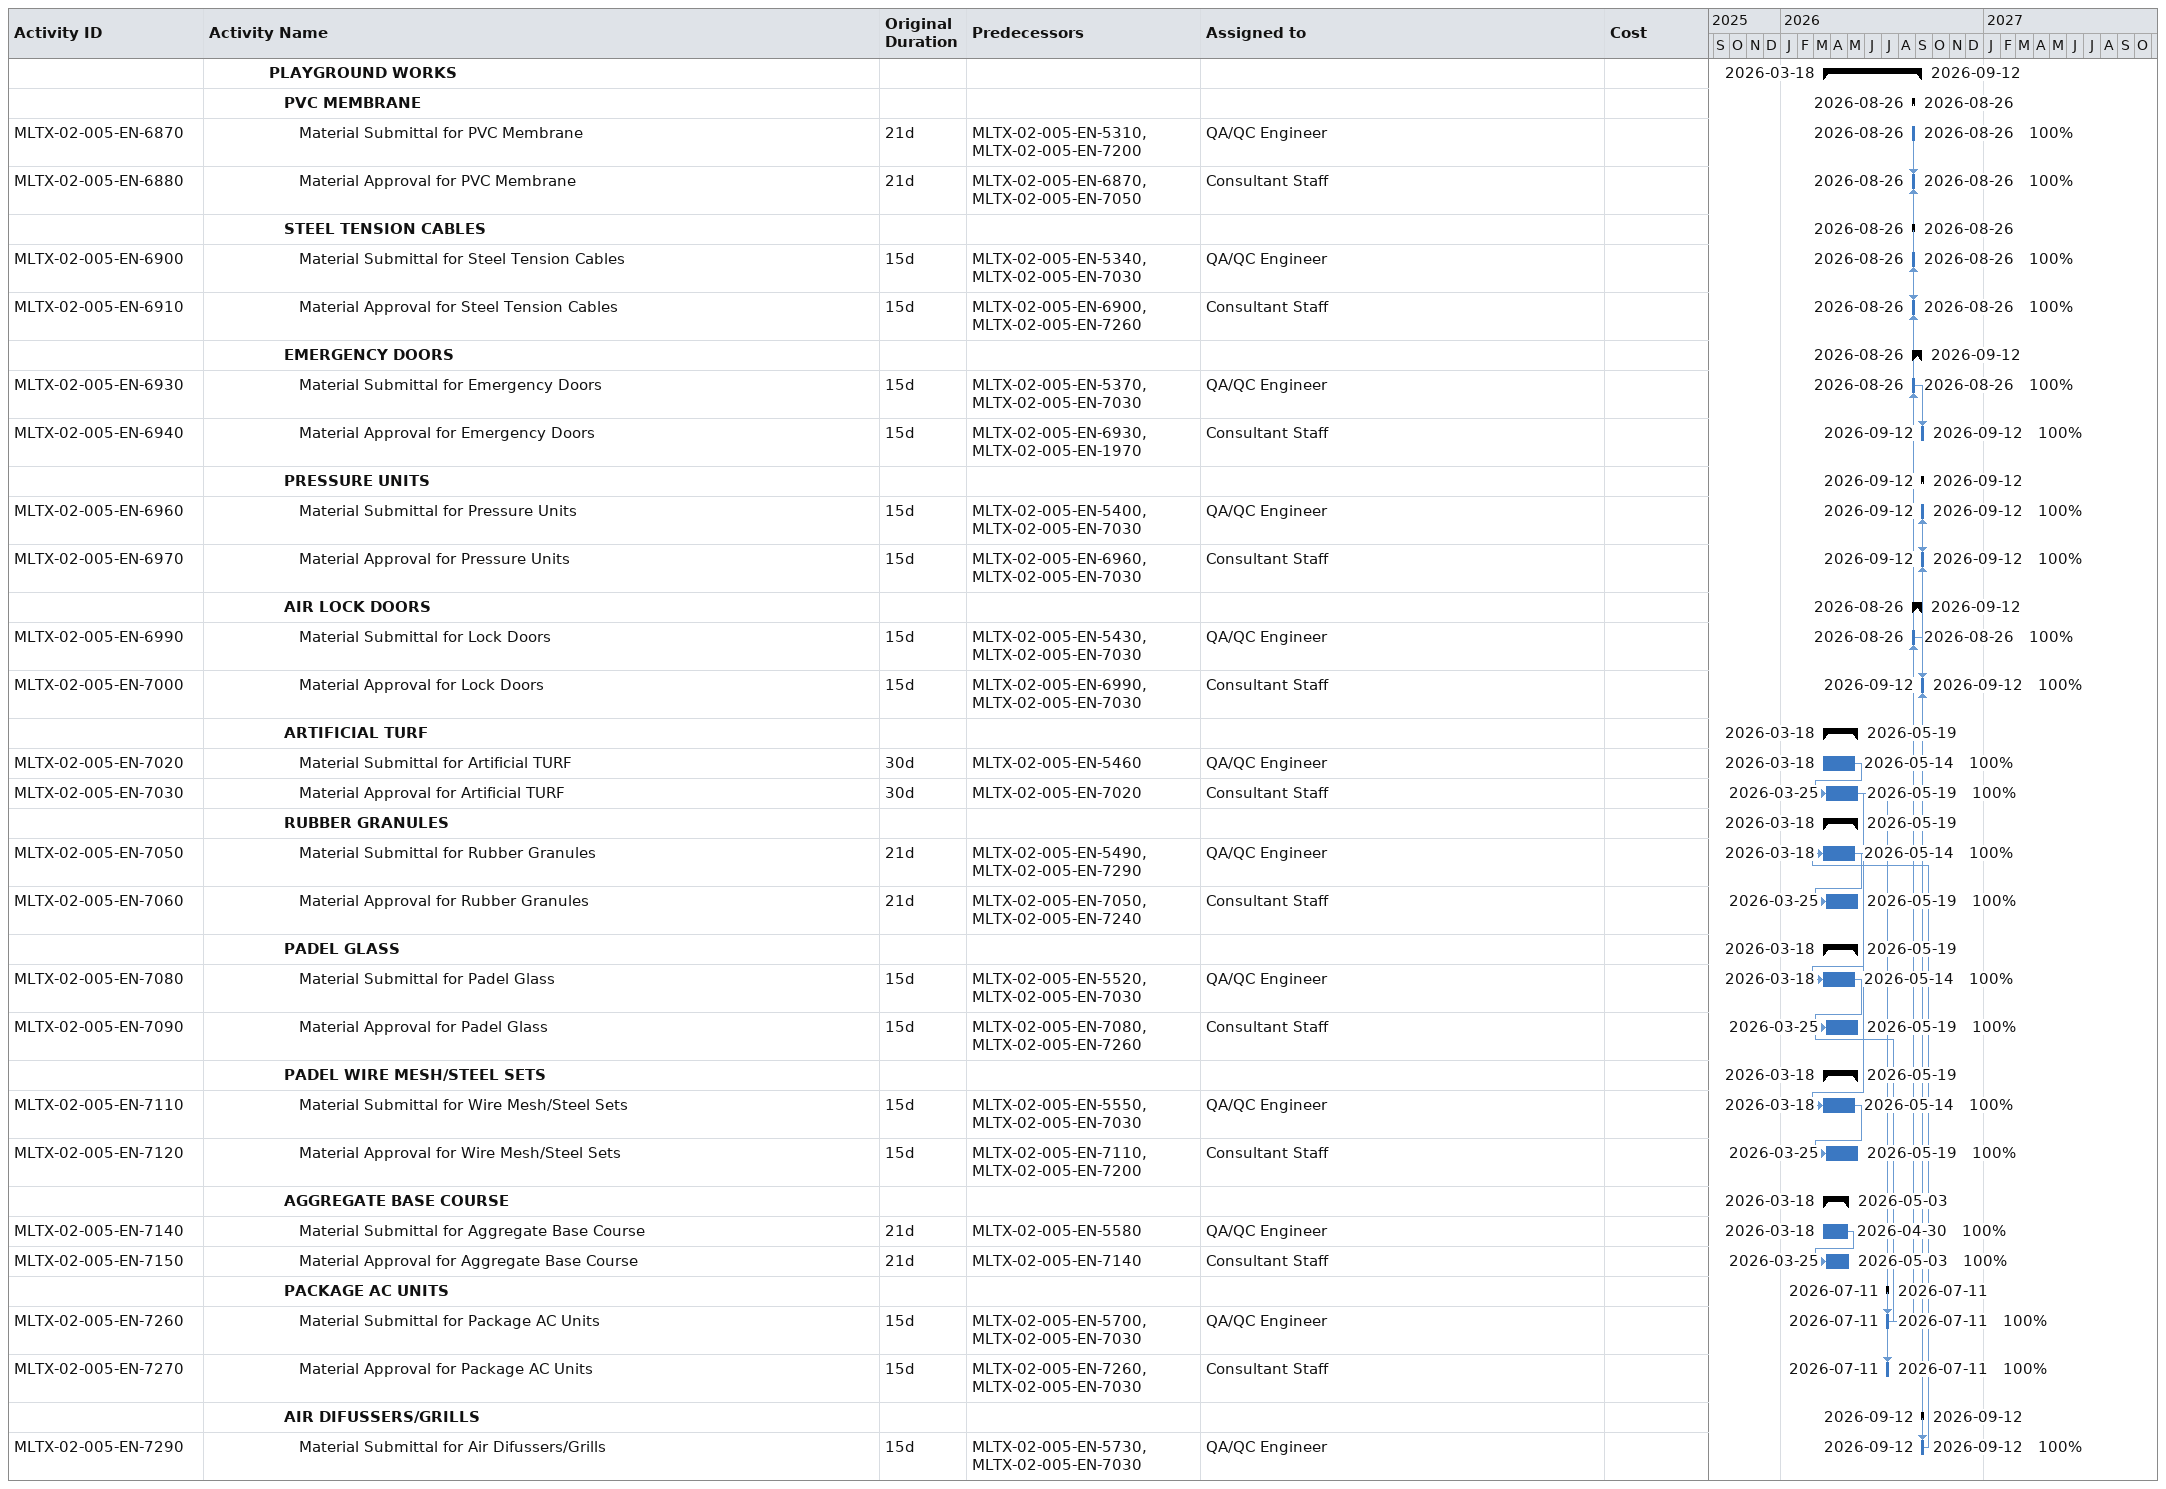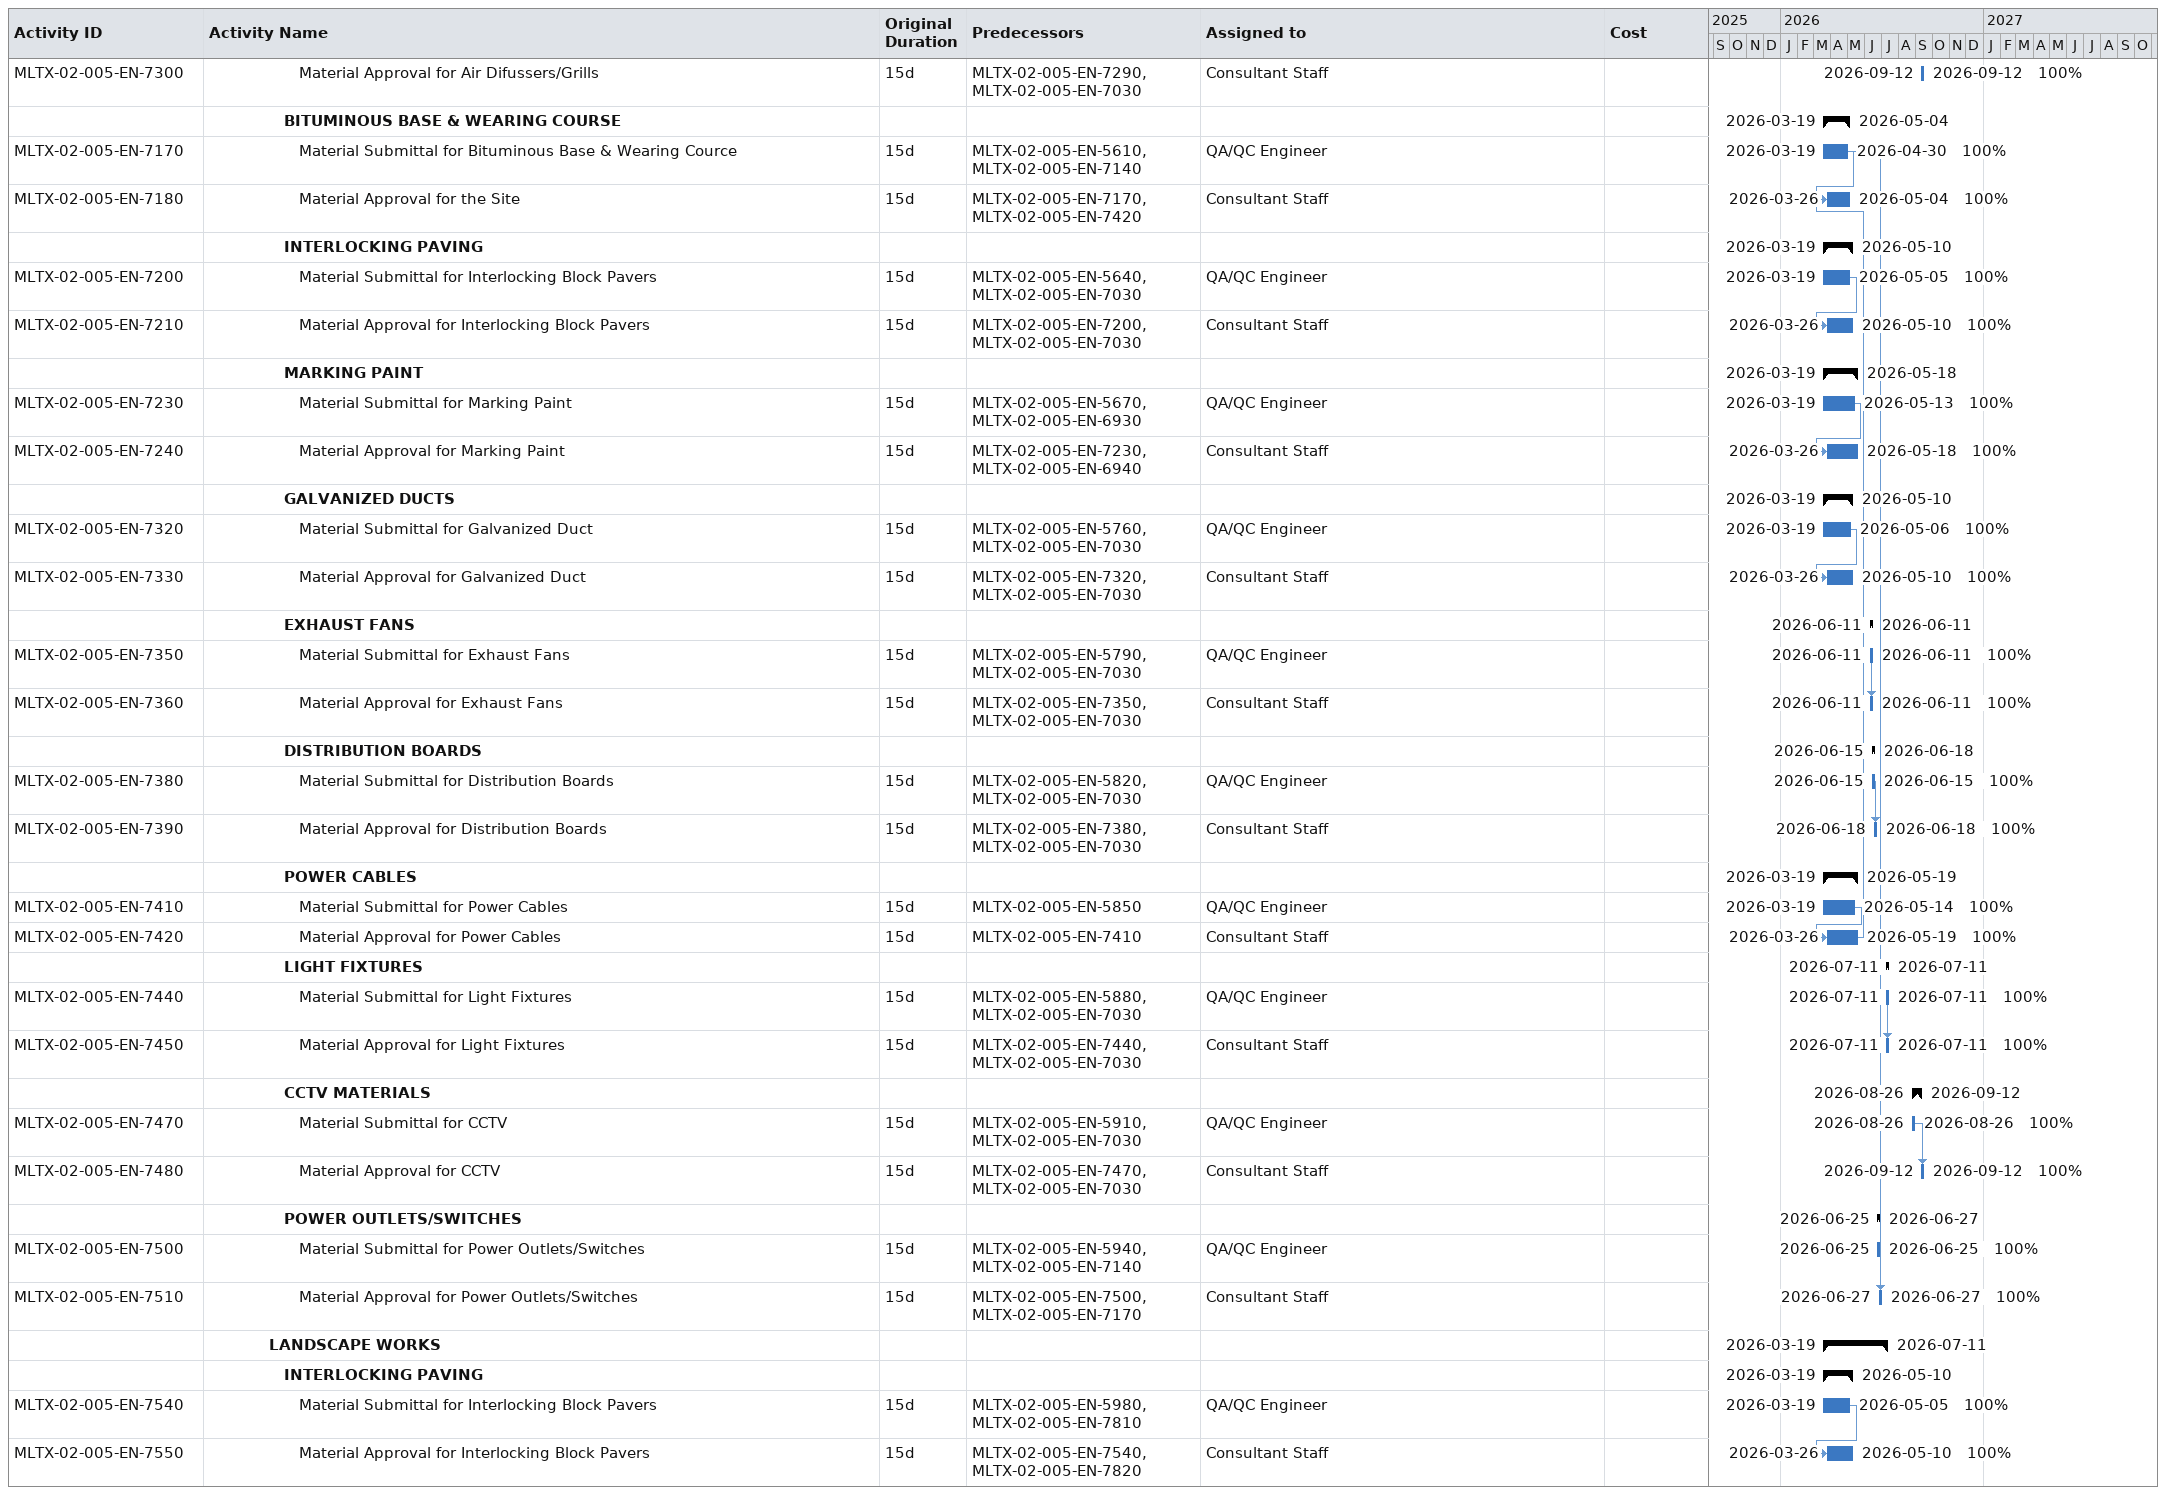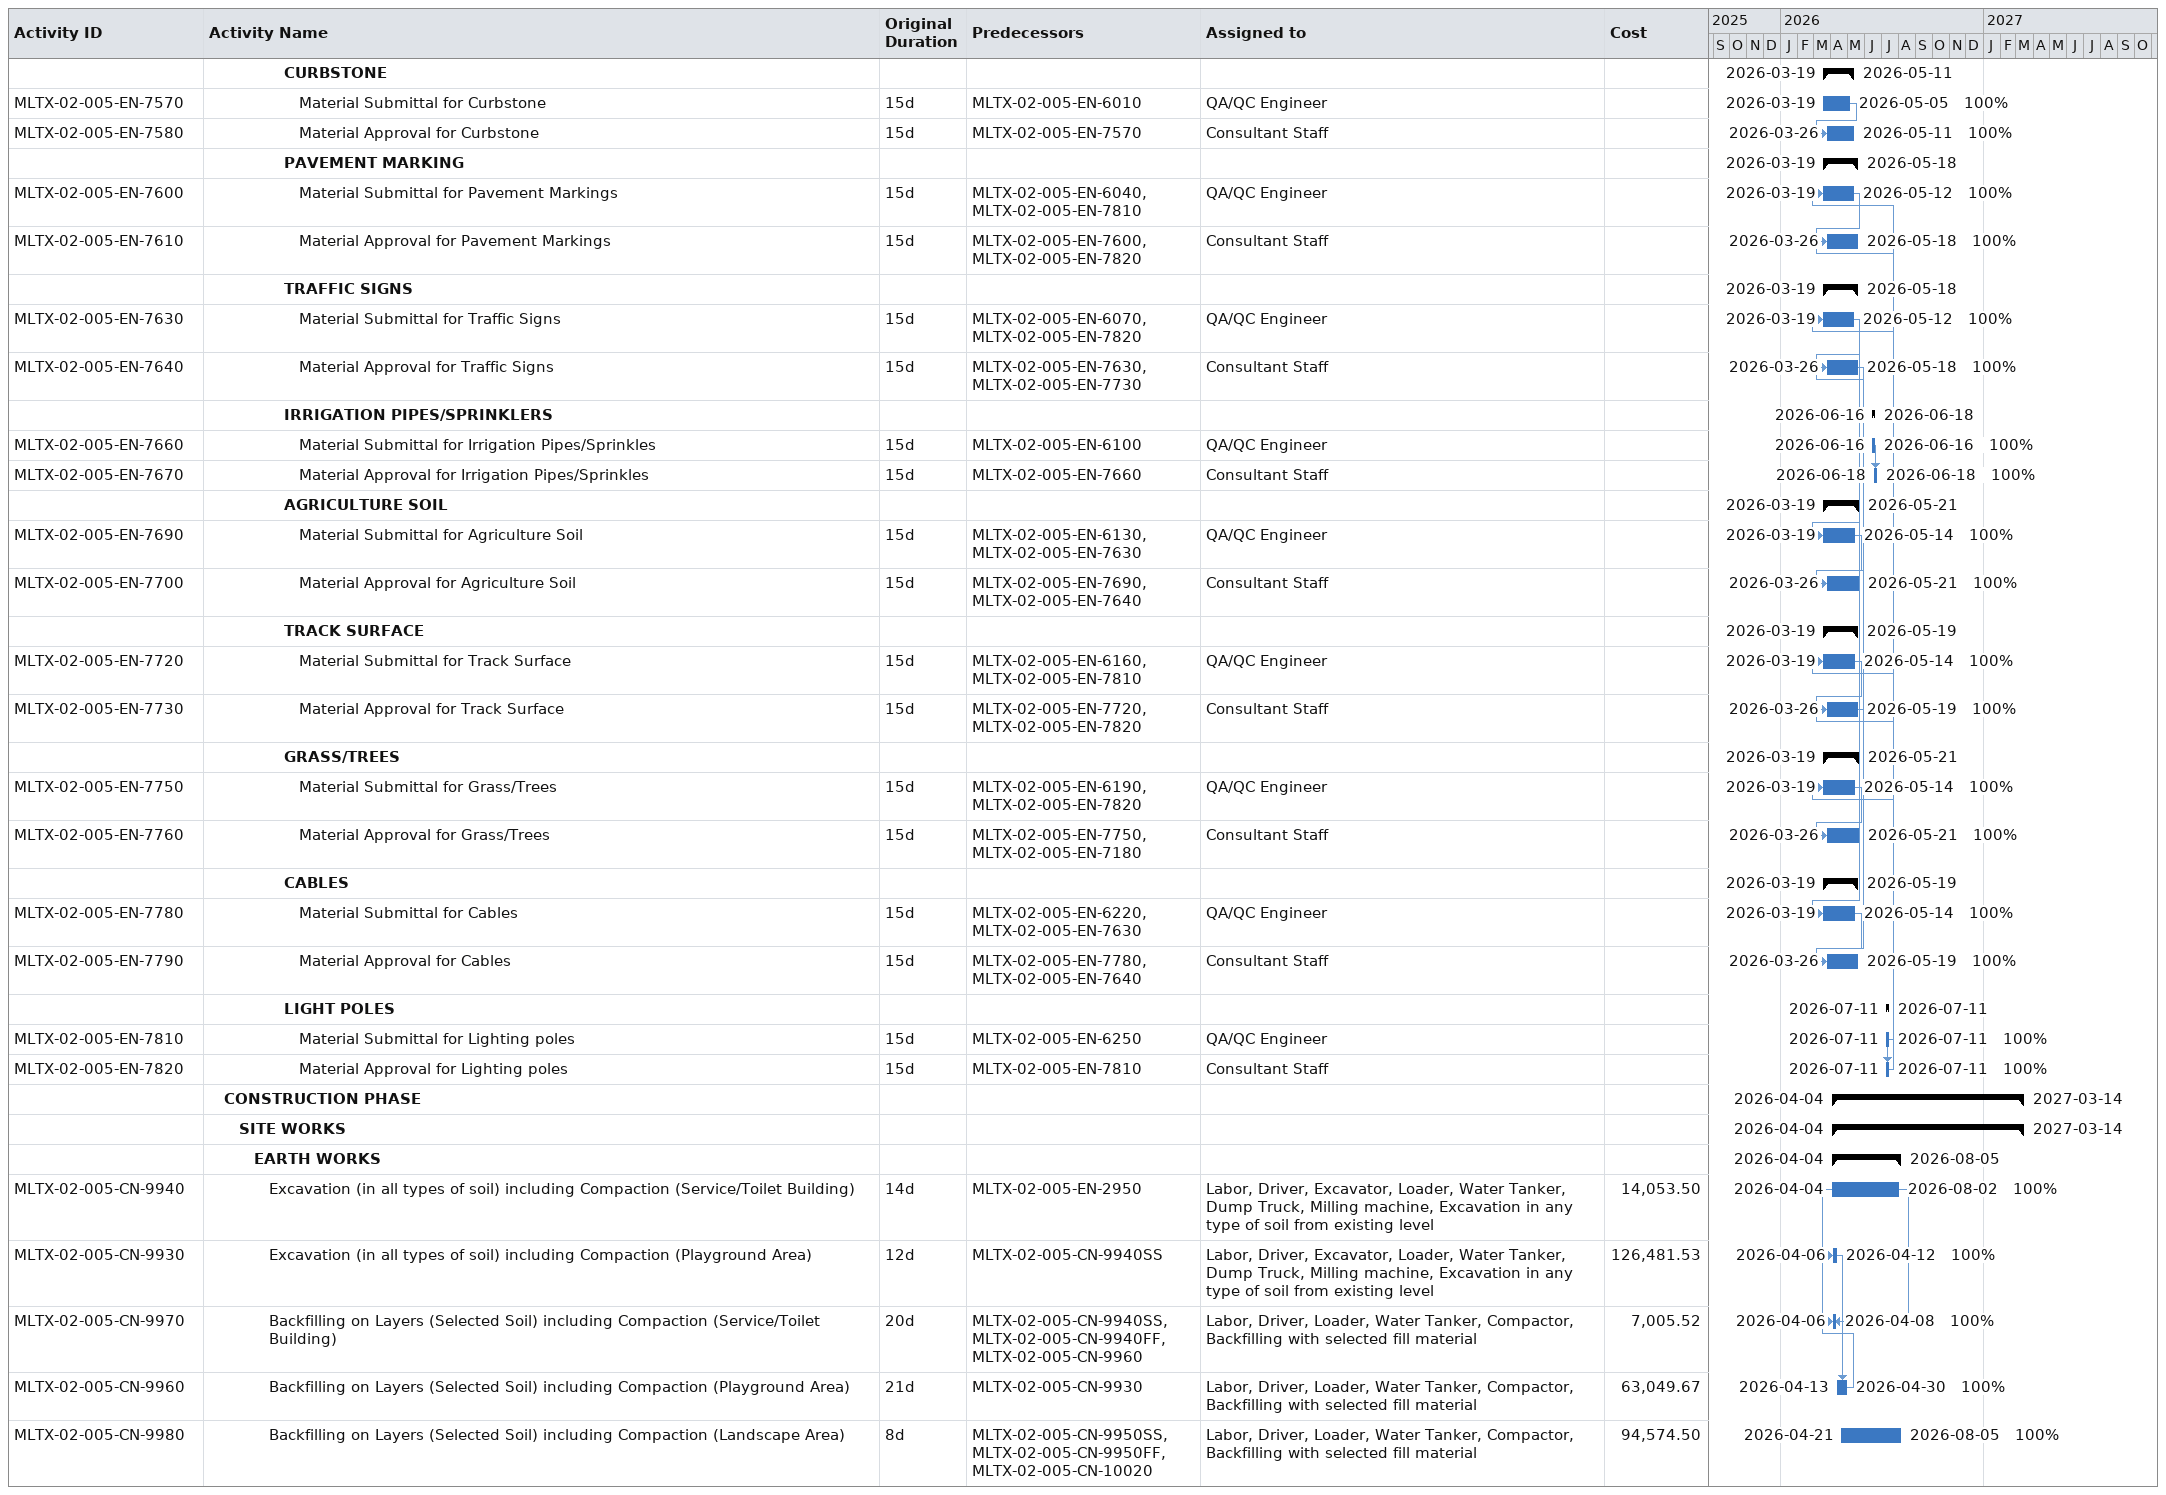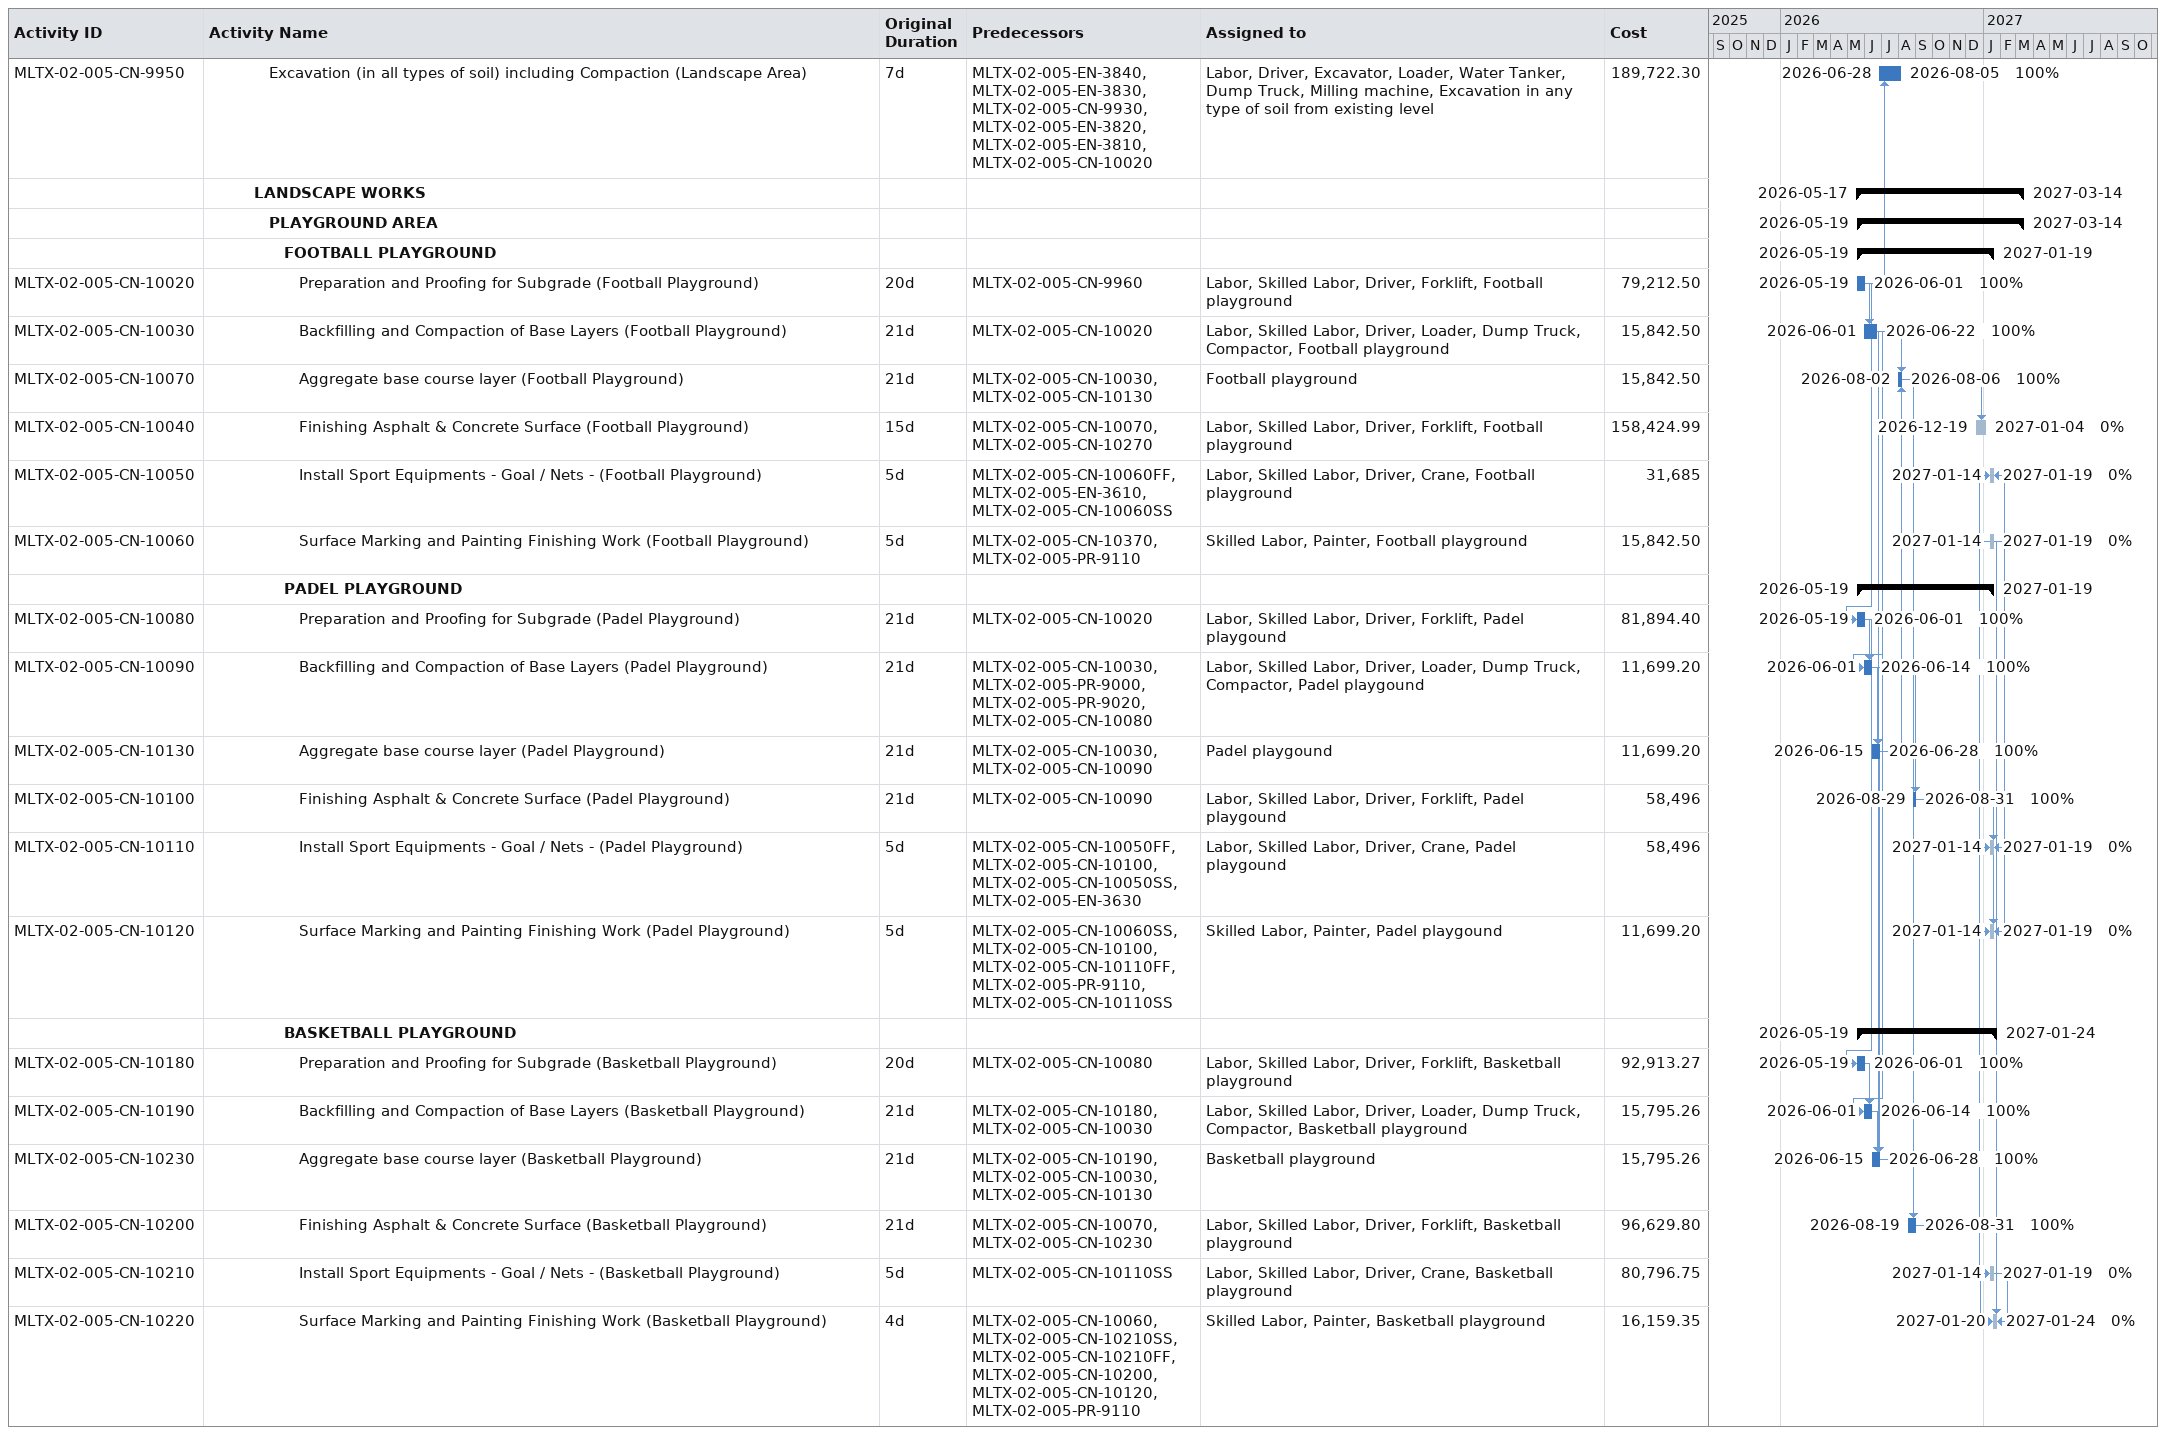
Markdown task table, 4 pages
| ID | Level | Task | Original duration | Start | Finish | Predecessors | Resources | % complete | Cost |
|---|---|---|---|---|---|---|---|---|---|
|  | 5 | **PLAYGROUND WORKS** |  | 2026-03-18 | 2026-09-12 |  |  |  |  |
|  | 6 | **PVC MEMBRANE** |  | 2026-08-26 | 2026-08-26 |  |  |  |  |
| MLTX-02-005-EN-6870 | 7 | Material Submittal for PVC Membrane | 21d | 2026-08-26 | 2026-08-26 | MLTX-02-005-EN-5310, MLTX-02-005-EN-7200 | QA/QC Engineer | 100 |  |
| MLTX-02-005-EN-6880 | 7 | Material Approval for PVC Membrane | 21d | 2026-08-26 | 2026-08-26 | MLTX-02-005-EN-6870, MLTX-02-005-EN-7050 | Consultant Staff | 100 |  |
|  | 6 | **STEEL TENSION CABLES** |  | 2026-08-26 | 2026-08-26 |  |  |  |  |
| MLTX-02-005-EN-6900 | 7 | Material Submittal for Steel Tension Cables | 15d | 2026-08-26 | 2026-08-26 | MLTX-02-005-EN-5340, MLTX-02-005-EN-7030 | QA/QC Engineer | 100 |  |
| MLTX-02-005-EN-6910 | 7 | Material Approval for Steel Tension Cables | 15d | 2026-08-26 | 2026-08-26 | MLTX-02-005-EN-6900, MLTX-02-005-EN-7260 | Consultant Staff | 100 |  |
|  | 6 | **EMERGENCY DOORS** |  | 2026-08-26 | 2026-09-12 |  |  |  |  |
| MLTX-02-005-EN-6930 | 7 | Material Submittal for Emergency Doors | 15d | 2026-08-26 | 2026-08-26 | MLTX-02-005-EN-5370, MLTX-02-005-EN-7030 | QA/QC Engineer | 100 |  |
| MLTX-02-005-EN-6940 | 7 | Material Approval for Emergency Doors | 15d | 2026-09-12 | 2026-09-12 | MLTX-02-005-EN-6930, MLTX-02-005-EN-1970 | Consultant Staff | 100 |  |
|  | 6 | **PRESSURE UNITS** |  | 2026-09-12 | 2026-09-12 |  |  |  |  |
| MLTX-02-005-EN-6960 | 7 | Material Submittal for Pressure Units | 15d | 2026-09-12 | 2026-09-12 | MLTX-02-005-EN-5400, MLTX-02-005-EN-7030 | QA/QC Engineer | 100 |  |
| MLTX-02-005-EN-6970 | 7 | Material Approval for Pressure Units | 15d | 2026-09-12 | 2026-09-12 | MLTX-02-005-EN-6960, MLTX-02-005-EN-7030 | Consultant Staff | 100 |  |
|  | 6 | **AIR LOCK DOORS** |  | 2026-08-26 | 2026-09-12 |  |  |  |  |
| MLTX-02-005-EN-6990 | 7 | Material Submittal for Lock Doors | 15d | 2026-08-26 | 2026-08-26 | MLTX-02-005-EN-5430, MLTX-02-005-EN-7030 | QA/QC Engineer | 100 |  |
| MLTX-02-005-EN-7000 | 7 | Material Approval for Lock Doors | 15d | 2026-09-12 | 2026-09-12 | MLTX-02-005-EN-6990, MLTX-02-005-EN-7030 | Consultant Staff | 100 |  |
|  | 6 | **ARTIFICIAL TURF** |  | 2026-03-18 | 2026-05-19 |  |  |  |  |
| MLTX-02-005-EN-7020 | 7 | Material Submittal for Artificial TURF | 30d | 2026-03-18 | 2026-05-14 | MLTX-02-005-EN-5460 | QA/QC Engineer | 100 |  |
| MLTX-02-005-EN-7030 | 7 | Material Approval for Artificial TURF | 30d | 2026-03-25 | 2026-05-19 | MLTX-02-005-EN-7020 | Consultant Staff | 100 |  |
|  | 6 | **RUBBER GRANULES** |  | 2026-03-18 | 2026-05-19 |  |  |  |  |
| MLTX-02-005-EN-7050 | 7 | Material Submittal for Rubber Granules | 21d | 2026-03-18 | 2026-05-14 | MLTX-02-005-EN-5490, MLTX-02-005-EN-7290 | QA/QC Engineer | 100 |  |
| MLTX-02-005-EN-7060 | 7 | Material Approval for Rubber Granules | 21d | 2026-03-25 | 2026-05-19 | MLTX-02-005-EN-7050, MLTX-02-005-EN-7240 | Consultant Staff | 100 |  |
|  | 6 | **PADEL GLASS** |  | 2026-03-18 | 2026-05-19 |  |  |  |  |
| MLTX-02-005-EN-7080 | 7 | Material Submittal for Padel Glass | 15d | 2026-03-18 | 2026-05-14 | MLTX-02-005-EN-5520, MLTX-02-005-EN-7030 | QA/QC Engineer | 100 |  |
| MLTX-02-005-EN-7090 | 7 | Material Approval for Padel Glass | 15d | 2026-03-25 | 2026-05-19 | MLTX-02-005-EN-7080, MLTX-02-005-EN-7260 | Consultant Staff | 100 |  |
|  | 6 | **PADEL WIRE MESH/STEEL SETS** |  | 2026-03-18 | 2026-05-19 |  |  |  |  |
| MLTX-02-005-EN-7110 | 7 | Material Submittal for Wire Mesh/Steel Sets | 15d | 2026-03-18 | 2026-05-14 | MLTX-02-005-EN-5550, MLTX-02-005-EN-7030 | QA/QC Engineer | 100 |  |
| MLTX-02-005-EN-7120 | 7 | Material Approval for Wire Mesh/Steel Sets | 15d | 2026-03-25 | 2026-05-19 | MLTX-02-005-EN-7110, MLTX-02-005-EN-7200 | Consultant Staff | 100 |  |
|  | 6 | **AGGREGATE BASE COURSE** |  | 2026-03-18 | 2026-05-03 |  |  |  |  |
| MLTX-02-005-EN-7140 | 7 | Material Submittal for Aggregate Base Course | 21d | 2026-03-18 | 2026-04-30 | MLTX-02-005-EN-5580 | QA/QC Engineer | 100 |  |
| MLTX-02-005-EN-7150 | 7 | Material Approval for Aggregate Base Course | 21d | 2026-03-25 | 2026-05-03 | MLTX-02-005-EN-7140 | Consultant Staff | 100 |  |
|  | 6 | **PACKAGE AC UNITS** |  | 2026-07-11 | 2026-07-11 |  |  |  |  |
| MLTX-02-005-EN-7260 | 7 | Material Submittal for Package AC Units | 15d | 2026-07-11 | 2026-07-11 | MLTX-02-005-EN-5700, MLTX-02-005-EN-7030 | QA/QC Engineer | 100 |  |
| MLTX-02-005-EN-7270 | 7 | Material Approval for Package AC Units | 15d | 2026-07-11 | 2026-07-11 | MLTX-02-005-EN-7260, MLTX-02-005-EN-7030 | Consultant Staff | 100 |  |
|  | 6 | **AIR DIFUSSERS/GRILLS** |  | 2026-09-12 | 2026-09-12 |  |  |  |  |
| MLTX-02-005-EN-7290 | 7 | Material Submittal for Air Difussers/Grills | 15d | 2026-09-12 | 2026-09-12 | MLTX-02-005-EN-5730, MLTX-02-005-EN-7030 | QA/QC Engineer | 100 |  |
| MLTX-02-005-EN-7300 | 7 | Material Approval for Air Difussers/Grills | 15d | 2026-09-12 | 2026-09-12 | MLTX-02-005-EN-7290, MLTX-02-005-EN-7030 | Consultant Staff | 100 |  |
|  | 6 | **BITUMINOUS BASE & WEARING COURSE** |  | 2026-03-19 | 2026-05-04 |  |  |  |  |
| MLTX-02-005-EN-7170 | 7 | Material Submittal for Bituminous Base & Wearing Cource | 15d | 2026-03-19 | 2026-04-30 | MLTX-02-005-EN-5610, MLTX-02-005-EN-7140 | QA/QC Engineer | 100 |  |
| MLTX-02-005-EN-7180 | 7 | Material Approval for the Site | 15d | 2026-03-26 | 2026-05-04 | MLTX-02-005-EN-7170, MLTX-02-005-EN-7420 | Consultant Staff | 100 |  |
|  | 6 | **INTERLOCKING PAVING** |  | 2026-03-19 | 2026-05-10 |  |  |  |  |
| MLTX-02-005-EN-7200 | 7 | Material Submittal for Interlocking Block Pavers | 15d | 2026-03-19 | 2026-05-05 | MLTX-02-005-EN-5640, MLTX-02-005-EN-7030 | QA/QC Engineer | 100 |  |
| MLTX-02-005-EN-7210 | 7 | Material Approval for Interlocking Block Pavers | 15d | 2026-03-26 | 2026-05-10 | MLTX-02-005-EN-7200, MLTX-02-005-EN-7030 | Consultant Staff | 100 |  |
|  | 6 | **MARKING PAINT** |  | 2026-03-19 | 2026-05-18 |  |  |  |  |
| MLTX-02-005-EN-7230 | 7 | Material Submittal for Marking Paint | 15d | 2026-03-19 | 2026-05-13 | MLTX-02-005-EN-5670, MLTX-02-005-EN-6930 | QA/QC Engineer | 100 |  |
| MLTX-02-005-EN-7240 | 7 | Material Approval for Marking Paint | 15d | 2026-03-26 | 2026-05-18 | MLTX-02-005-EN-7230, MLTX-02-005-EN-6940 | Consultant Staff | 100 |  |
|  | 6 | **GALVANIZED DUCTS** |  | 2026-03-19 | 2026-05-10 |  |  |  |  |
| MLTX-02-005-EN-7320 | 7 | Material Submittal for Galvanized Duct | 15d | 2026-03-19 | 2026-05-06 | MLTX-02-005-EN-5760, MLTX-02-005-EN-7030 | QA/QC Engineer | 100 |  |
| MLTX-02-005-EN-7330 | 7 | Material Approval for Galvanized Duct | 15d | 2026-03-26 | 2026-05-10 | MLTX-02-005-EN-7320, MLTX-02-005-EN-7030 | Consultant Staff | 100 |  |
|  | 6 | **EXHAUST FANS** |  | 2026-06-11 | 2026-06-11 |  |  |  |  |
| MLTX-02-005-EN-7350 | 7 | Material Submittal for Exhaust Fans | 15d | 2026-06-11 | 2026-06-11 | MLTX-02-005-EN-5790, MLTX-02-005-EN-7030 | QA/QC Engineer | 100 |  |
| MLTX-02-005-EN-7360 | 7 | Material Approval for Exhaust Fans | 15d | 2026-06-11 | 2026-06-11 | MLTX-02-005-EN-7350, MLTX-02-005-EN-7030 | Consultant Staff | 100 |  |
|  | 6 | **DISTRIBUTION BOARDS** |  | 2026-06-15 | 2026-06-18 |  |  |  |  |
| MLTX-02-005-EN-7380 | 7 | Material Submittal for Distribution Boards | 15d | 2026-06-15 | 2026-06-15 | MLTX-02-005-EN-5820, MLTX-02-005-EN-7030 | QA/QC Engineer | 100 |  |
| MLTX-02-005-EN-7390 | 7 | Material Approval for Distribution Boards | 15d | 2026-06-18 | 2026-06-18 | MLTX-02-005-EN-7380, MLTX-02-005-EN-7030 | Consultant Staff | 100 |  |
|  | 6 | **POWER CABLES** |  | 2026-03-19 | 2026-05-19 |  |  |  |  |
| MLTX-02-005-EN-7410 | 7 | Material Submittal for Power Cables | 15d | 2026-03-19 | 2026-05-14 | MLTX-02-005-EN-5850 | QA/QC Engineer | 100 |  |
| MLTX-02-005-EN-7420 | 7 | Material Approval for Power Cables | 15d | 2026-03-26 | 2026-05-19 | MLTX-02-005-EN-7410 | Consultant Staff | 100 |  |
|  | 6 | **LIGHT FIXTURES** |  | 2026-07-11 | 2026-07-11 |  |  |  |  |
| MLTX-02-005-EN-7440 | 7 | Material Submittal for Light Fixtures | 15d | 2026-07-11 | 2026-07-11 | MLTX-02-005-EN-5880, MLTX-02-005-EN-7030 | QA/QC Engineer | 100 |  |
| MLTX-02-005-EN-7450 | 7 | Material Approval for Light Fixtures | 15d | 2026-07-11 | 2026-07-11 | MLTX-02-005-EN-7440, MLTX-02-005-EN-7030 | Consultant Staff | 100 |  |
|  | 6 | **CCTV MATERIALS** |  | 2026-08-26 | 2026-09-12 |  |  |  |  |
| MLTX-02-005-EN-7470 | 7 | Material Submittal for CCTV | 15d | 2026-08-26 | 2026-08-26 | MLTX-02-005-EN-5910, MLTX-02-005-EN-7030 | QA/QC Engineer | 100 |  |
| MLTX-02-005-EN-7480 | 7 | Material Approval for CCTV | 15d | 2026-09-12 | 2026-09-12 | MLTX-02-005-EN-7470, MLTX-02-005-EN-7030 | Consultant Staff | 100 |  |
|  | 6 | **POWER OUTLETS/SWITCHES** |  | 2026-06-25 | 2026-06-27 |  |  |  |  |
| MLTX-02-005-EN-7500 | 7 | Material Submittal for Power Outlets/Switches | 15d | 2026-06-25 | 2026-06-25 | MLTX-02-005-EN-5940, MLTX-02-005-EN-7140 | QA/QC Engineer | 100 |  |
| MLTX-02-005-EN-7510 | 7 | Material Approval for Power Outlets/Switches | 15d | 2026-06-27 | 2026-06-27 | MLTX-02-005-EN-7500, MLTX-02-005-EN-7170 | Consultant Staff | 100 |  |
|  | 5 | **LANDSCAPE WORKS** |  | 2026-03-19 | 2026-07-11 |  |  |  |  |
|  | 6 | **INTERLOCKING PAVING** |  | 2026-03-19 | 2026-05-10 |  |  |  |  |
| MLTX-02-005-EN-7540 | 7 | Material Submittal for Interlocking Block Pavers | 15d | 2026-03-19 | 2026-05-05 | MLTX-02-005-EN-5980, MLTX-02-005-EN-7810 | QA/QC Engineer | 100 |  |
| MLTX-02-005-EN-7550 | 7 | Material Approval for Interlocking Block Pavers | 15d | 2026-03-26 | 2026-05-10 | MLTX-02-005-EN-7540, MLTX-02-005-EN-7820 | Consultant Staff | 100 |  |
|  | 6 | **CURBSTONE** |  | 2026-03-19 | 2026-05-11 |  |  |  |  |
| MLTX-02-005-EN-7570 | 7 | Material Submittal for Curbstone | 15d | 2026-03-19 | 2026-05-05 | MLTX-02-005-EN-6010 | QA/QC Engineer | 100 |  |
| MLTX-02-005-EN-7580 | 7 | Material Approval for Curbstone | 15d | 2026-03-26 | 2026-05-11 | MLTX-02-005-EN-7570 | Consultant Staff | 100 |  |
|  | 6 | **PAVEMENT MARKING** |  | 2026-03-19 | 2026-05-18 |  |  |  |  |
| MLTX-02-005-EN-7600 | 7 | Material Submittal for Pavement Markings | 15d | 2026-03-19 | 2026-05-12 | MLTX-02-005-EN-6040, MLTX-02-005-EN-7810 | QA/QC Engineer | 100 |  |
| MLTX-02-005-EN-7610 | 7 | Material Approval for Pavement Markings | 15d | 2026-03-26 | 2026-05-18 | MLTX-02-005-EN-7600, MLTX-02-005-EN-7820 | Consultant Staff | 100 |  |
|  | 6 | **TRAFFIC SIGNS** |  | 2026-03-19 | 2026-05-18 |  |  |  |  |
| MLTX-02-005-EN-7630 | 7 | Material Submittal for Traffic Signs | 15d | 2026-03-19 | 2026-05-12 | MLTX-02-005-EN-6070, MLTX-02-005-EN-7820 | QA/QC Engineer | 100 |  |
| MLTX-02-005-EN-7640 | 7 | Material Approval for Traffic Signs | 15d | 2026-03-26 | 2026-05-18 | MLTX-02-005-EN-7630, MLTX-02-005-EN-7730 | Consultant Staff | 100 |  |
|  | 6 | **IRRIGATION PIPES/SPRINKLERS** |  | 2026-06-16 | 2026-06-18 |  |  |  |  |
| MLTX-02-005-EN-7660 | 7 | Material Submittal for Irrigation Pipes/Sprinkles | 15d | 2026-06-16 | 2026-06-16 | MLTX-02-005-EN-6100 | QA/QC Engineer | 100 |  |
| MLTX-02-005-EN-7670 | 7 | Material Approval for Irrigation Pipes/Sprinkles | 15d | 2026-06-18 | 2026-06-18 | MLTX-02-005-EN-7660 | Consultant Staff | 100 |  |
|  | 6 | **AGRICULTURE SOIL** |  | 2026-03-19 | 2026-05-21 |  |  |  |  |
| MLTX-02-005-EN-7690 | 7 | Material Submittal for Agriculture Soil | 15d | 2026-03-19 | 2026-05-14 | MLTX-02-005-EN-6130, MLTX-02-005-EN-7630 | QA/QC Engineer | 100 |  |
| MLTX-02-005-EN-7700 | 7 | Material Approval for Agriculture Soil | 15d | 2026-03-26 | 2026-05-21 | MLTX-02-005-EN-7690, MLTX-02-005-EN-7640 | Consultant Staff | 100 |  |
|  | 6 | **TRACK SURFACE** |  | 2026-03-19 | 2026-05-19 |  |  |  |  |
| MLTX-02-005-EN-7720 | 7 | Material Submittal for Track Surface | 15d | 2026-03-19 | 2026-05-14 | MLTX-02-005-EN-6160, MLTX-02-005-EN-7810 | QA/QC Engineer | 100 |  |
| MLTX-02-005-EN-7730 | 7 | Material Approval for Track Surface | 15d | 2026-03-26 | 2026-05-19 | MLTX-02-005-EN-7720, MLTX-02-005-EN-7820 | Consultant Staff | 100 |  |
|  | 6 | **GRASS/TREES** |  | 2026-03-19 | 2026-05-21 |  |  |  |  |
| MLTX-02-005-EN-7750 | 7 | Material Submittal for Grass/Trees | 15d | 2026-03-19 | 2026-05-14 | MLTX-02-005-EN-6190, MLTX-02-005-EN-7820 | QA/QC Engineer | 100 |  |
| MLTX-02-005-EN-7760 | 7 | Material Approval for Grass/Trees | 15d | 2026-03-26 | 2026-05-21 | MLTX-02-005-EN-7750, MLTX-02-005-EN-7180 | Consultant Staff | 100 |  |
|  | 6 | **CABLES** |  | 2026-03-19 | 2026-05-19 |  |  |  |  |
| MLTX-02-005-EN-7780 | 7 | Material Submittal for Cables | 15d | 2026-03-19 | 2026-05-14 | MLTX-02-005-EN-6220, MLTX-02-005-EN-7630 | QA/QC Engineer | 100 |  |
| MLTX-02-005-EN-7790 | 7 | Material Approval for Cables | 15d | 2026-03-26 | 2026-05-19 | MLTX-02-005-EN-7780, MLTX-02-005-EN-7640 | Consultant Staff | 100 |  |
|  | 6 | **LIGHT POLES** |  | 2026-07-11 | 2026-07-11 |  |  |  |  |
| MLTX-02-005-EN-7810 | 7 | Material Submittal for Lighting poles | 15d | 2026-07-11 | 2026-07-11 | MLTX-02-005-EN-6250 | QA/QC Engineer | 100 |  |
| MLTX-02-005-EN-7820 | 7 | Material Approval for Lighting poles | 15d | 2026-07-11 | 2026-07-11 | MLTX-02-005-EN-7810 | Consultant Staff | 100 |  |
|  | 2 | **CONSTRUCTION PHASE** |  | 2026-04-04 | 2027-03-14 |  |  |  |  |
|  | 3 | **SITE WORKS** |  | 2026-04-04 | 2027-03-14 |  |  |  |  |
|  | 4 | **EARTH WORKS** |  | 2026-04-04 | 2026-08-05 |  |  |  |  |
| MLTX-02-005-CN-9940 | 5 | Excavation (in all types of soil) including Compaction (Service/Toilet Building) | 14d | 2026-04-04 | 2026-08-02 | MLTX-02-005-EN-2950 | Labor, Driver, Excavator, Loader, Water Tanker, Dump Truck, Milling machine, Excavation in any type of soil from existing level | 100 | 14053.50 |
| MLTX-02-005-CN-9930 | 5 | Excavation (in all types of soil) including Compaction (Playground Area) | 12d | 2026-04-06 | 2026-04-12 | MLTX-02-005-CN-9940SS | Labor, Driver, Excavator, Loader, Water Tanker, Dump Truck, Milling machine, Excavation in any type of soil from existing level | 100 | 126481.53 |
| MLTX-02-005-CN-9970 | 5 | Backfilling on Layers (Selected Soil) including Compaction (Service/Toilet Building) | 20d | 2026-04-06 | 2026-04-08 | MLTX-02-005-CN-9940SS, MLTX-02-005-CN-9940FF, MLTX-02-005-CN-9960 | Labor, Driver, Loader, Water Tanker, Compactor, Backfilling with selected fill material | 100 | 7005.52 |
| MLTX-02-005-CN-9960 | 5 | Backfilling on Layers (Selected Soil) including Compaction (Playground Area) | 21d | 2026-04-13 | 2026-04-30 | MLTX-02-005-CN-9930 | Labor, Driver, Loader, Water Tanker, Compactor, Backfilling with selected fill material | 100 | 63049.67 |
| MLTX-02-005-CN-9980 | 5 | Backfilling on Layers (Selected Soil) including Compaction (Landscape Area) | 8d | 2026-04-21 | 2026-08-05 | MLTX-02-005-CN-9950SS, MLTX-02-005-CN-9950FF, MLTX-02-005-CN-10020 | Labor, Driver, Loader, Water Tanker, Compactor, Backfilling with selected fill material | 100 | 94574.50 |
| MLTX-02-005-CN-9950 | 5 | Excavation (in all types of soil) including Compaction (Landscape Area) | 7d | 2026-06-28 | 2026-08-05 | MLTX-02-005-EN-3840, MLTX-02-005-EN-3830, MLTX-02-005-CN-9930, MLTX-02-005-EN-3820, MLTX-02-005-EN-3810, MLTX-02-005-CN-10020 | Labor, Driver, Excavator, Loader, Water Tanker, Dump Truck, Milling machine, Excavation in any type of soil from existing level | 100 | 189722.30 |
|  | 4 | **LANDSCAPE WORKS** |  | 2026-05-17 | 2027-03-14 |  |  |  |  |
|  | 5 | **PLAYGROUND AREA** |  | 2026-05-19 | 2027-03-14 |  |  |  |  |
|  | 6 | **FOOTBALL PLAYGROUND** |  | 2026-05-19 | 2027-01-19 |  |  |  |  |
| MLTX-02-005-CN-10020 | 7 | Preparation and Proofing for Subgrade (Football Playground) | 20d | 2026-05-19 | 2026-06-01 | MLTX-02-005-CN-9960 | Labor, Skilled Labor, Driver, Forklift, Football playground | 100 | 79212.50 |
| MLTX-02-005-CN-10030 | 7 | Backfilling and Compaction of Base Layers (Football Playground) | 21d | 2026-06-01 | 2026-06-22 | MLTX-02-005-CN-10020 | Labor, Skilled Labor, Driver, Loader, Dump Truck, Compactor, Football playground | 100 | 15842.50 |
| MLTX-02-005-CN-10070 | 7 | Aggregate base course layer (Football Playground) | 21d | 2026-08-02 | 2026-08-06 | MLTX-02-005-CN-10030, MLTX-02-005-CN-10130 | Football playground | 100 | 15842.50 |
| MLTX-02-005-CN-10040 | 7 | Finishing Asphalt & Concrete Surface (Football Playground) | 15d | 2026-12-19 | 2027-01-04 | MLTX-02-005-CN-10070, MLTX-02-005-CN-10270 | Labor, Skilled Labor, Driver, Forklift, Football playground | 0 | 158424.99 |
| MLTX-02-005-CN-10050 | 7 | Install Sport Equipments - Goal / Nets - (Football Playground) | 5d | 2027-01-14 | 2027-01-19 | MLTX-02-005-CN-10060FF, MLTX-02-005-EN-3610, MLTX-02-005-CN-10060SS | Labor, Skilled Labor, Driver, Crane, Football playground | 0 | 31685 |
| MLTX-02-005-CN-10060 | 7 | Surface Marking and Painting Finishing Work (Football Playground) | 5d | 2027-01-14 | 2027-01-19 | MLTX-02-005-CN-10370, MLTX-02-005-PR-9110 | Skilled Labor, Painter, Football playground | 0 | 15842.50 |
|  | 6 | **PADEL PLAYGROUND** |  | 2026-05-19 | 2027-01-19 |  |  |  |  |
| MLTX-02-005-CN-10080 | 7 | Preparation and Proofing for Subgrade (Padel Playground) | 21d | 2026-05-19 | 2026-06-01 | MLTX-02-005-CN-10020 | Labor, Skilled Labor, Driver, Forklift, Padel playgound | 100 | 81894.40 |
| MLTX-02-005-CN-10090 | 7 | Backfilling and Compaction of Base Layers (Padel Playground) | 21d | 2026-06-01 | 2026-06-14 | MLTX-02-005-CN-10030, MLTX-02-005-PR-9000, MLTX-02-005-PR-9020, MLTX-02-005-CN-10080 | Labor, Skilled Labor, Driver, Loader, Dump Truck, Compactor, Padel playgound | 100 | 11699.20 |
| MLTX-02-005-CN-10130 | 7 | Aggregate base course layer (Padel Playground) | 21d | 2026-06-15 | 2026-06-28 | MLTX-02-005-CN-10030, MLTX-02-005-CN-10090 | Padel playgound | 100 | 11699.20 |
| MLTX-02-005-CN-10100 | 7 | Finishing Asphalt & Concrete Surface (Padel Playground) | 21d | 2026-08-29 | 2026-08-31 | MLTX-02-005-CN-10090 | Labor, Skilled Labor, Driver, Forklift, Padel playgound | 100 | 58496 |
| MLTX-02-005-CN-10110 | 7 | Install Sport Equipments - Goal / Nets - (Padel Playground) | 5d | 2027-01-14 | 2027-01-19 | MLTX-02-005-CN-10050FF, MLTX-02-005-CN-10100, MLTX-02-005-CN-10050SS, MLTX-02-005-EN-3630 | Labor, Skilled Labor, Driver, Crane, Padel playgound | 0 | 58496 |
| MLTX-02-005-CN-10120 | 7 | Surface Marking and Painting Finishing Work (Padel Playground) | 5d | 2027-01-14 | 2027-01-19 | MLTX-02-005-CN-10060SS, MLTX-02-005-CN-10100, MLTX-02-005-CN-10110FF, MLTX-02-005-PR-9110, MLTX-02-005-CN-10110SS | Skilled Labor, Painter, Padel playgound | 0 | 11699.20 |
|  | 6 | **BASKETBALL PLAYGROUND** |  | 2026-05-19 | 2027-01-24 |  |  |  |  |
| MLTX-02-005-CN-10180 | 7 | Preparation and Proofing for Subgrade (Basketball Playground) | 20d | 2026-05-19 | 2026-06-01 | MLTX-02-005-CN-10080 | Labor, Skilled Labor, Driver, Forklift, Basketball playground | 100 | 92913.27 |
| MLTX-02-005-CN-10190 | 7 | Backfilling and Compaction of Base Layers (Basketball Playground) | 21d | 2026-06-01 | 2026-06-14 | MLTX-02-005-CN-10180, MLTX-02-005-CN-10030 | Labor, Skilled Labor, Driver, Loader, Dump Truck, Compactor, Basketball playground | 100 | 15795.26 |
| MLTX-02-005-CN-10230 | 7 | Aggregate base course layer (Basketball Playground) | 21d | 2026-06-15 | 2026-06-28 | MLTX-02-005-CN-10190, MLTX-02-005-CN-10030, MLTX-02-005-CN-10130 | Basketball playground | 100 | 15795.26 |
| MLTX-02-005-CN-10200 | 7 | Finishing Asphalt & Concrete Surface (Basketball Playground) | 21d | 2026-08-19 | 2026-08-31 | MLTX-02-005-CN-10070, MLTX-02-005-CN-10230 | Labor, Skilled Labor, Driver, Forklift, Basketball playground | 100 | 96629.80 |
| MLTX-02-005-CN-10210 | 7 | Install Sport Equipments - Goal / Nets - (Basketball Playground) | 5d | 2027-01-14 | 2027-01-19 | MLTX-02-005-CN-10110SS | Labor, Skilled Labor, Driver, Crane, Basketball playground | 0 | 80796.75 |
| MLTX-02-005-CN-10220 | 7 | Surface Marking and Painting Finishing Work (Basketball Playground) | 4d | 2027-01-20 | 2027-01-24 | MLTX-02-005-CN-10060, MLTX-02-005-CN-10210SS, MLTX-02-005-CN-10210FF, MLTX-02-005-CN-10200, MLTX-02-005-CN-10120, MLTX-02-005-PR-9110 | Skilled Labor, Painter, Basketball playground | 0 | 16159.35 |
